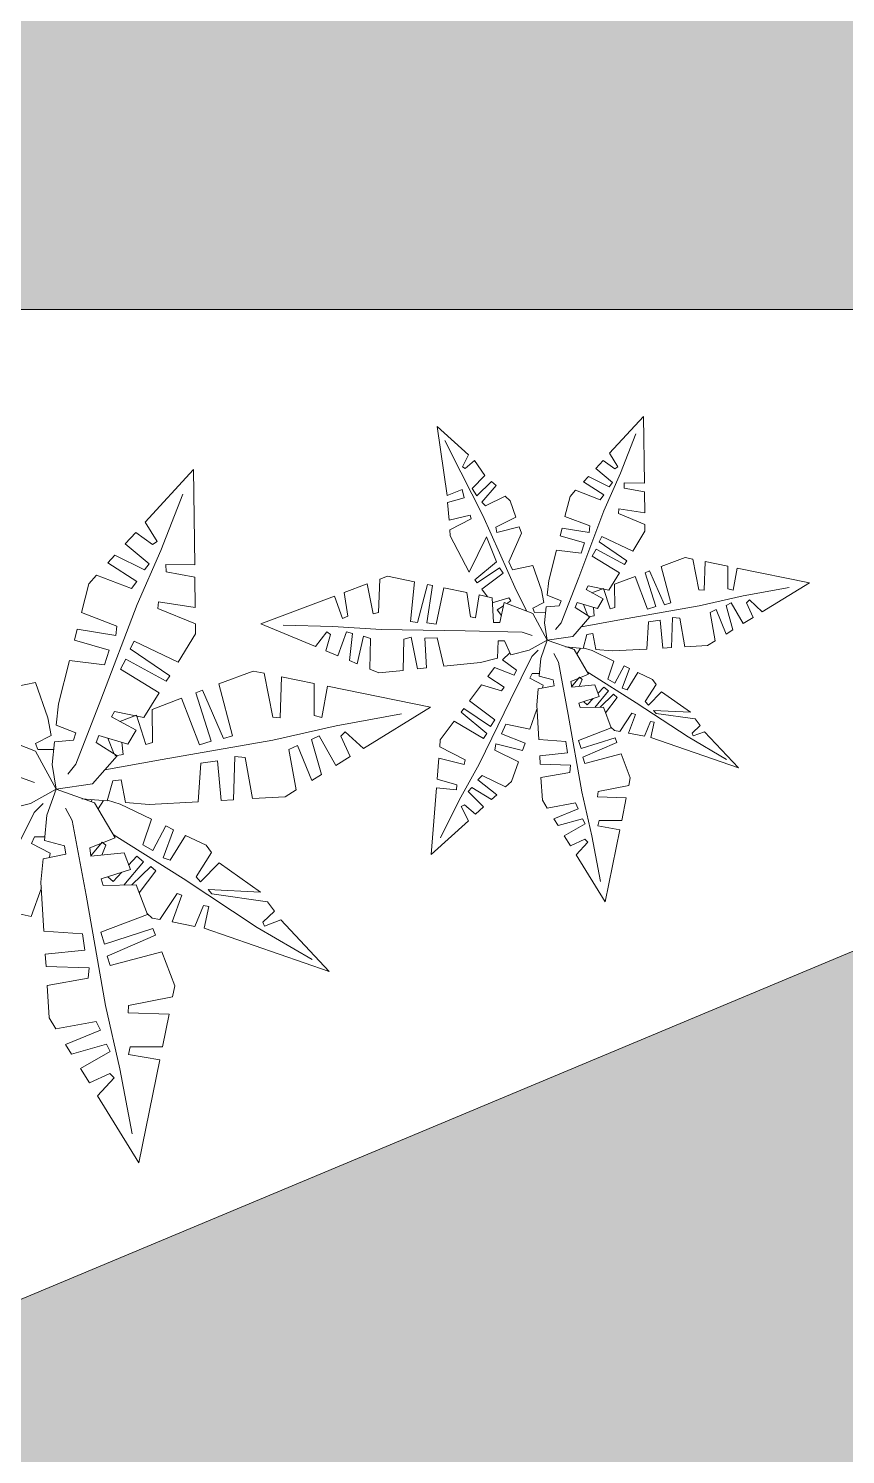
# Model space of a CAD drawing. Header units: millimetres. Extents: x 23333 to 28359, y 14545 to 18213.
# Drawn here: x 24332.3 to 24384.1, y 17519.9 to 17610.4 of the extents above; entities that cross this region are included whole.
import ezdxf

# ---------------------------------------------------------------- set-up
doc = ezdxf.new("R2010")
doc.units = ezdxf.units.MM
for name, color, linetype, lineweight in [('VEGETAZIONE', 94, 'Continuous', 5), ('vetro', 140, 'Continuous', 15), ('Wall', 7, 'Continuous', 20)]:
    doc.layers.add(name, color=color, linetype=linetype, lineweight=lineweight)

msp = doc.modelspace()

# ---------------------------------------------------------------- hatches: boundary and pattern name
at = {"layer": 'Wall', "true_color": 0x636466}
h = msp.add_hatch(color=251, dxfattribs=at)
h.dxf.hatch_style = 1
h.paths.add_polyline_path([(26447.665, 17149.141), (26357.679, 17111.461), (26380.854, 17056.117), (26470.839, 17093.797)])
h.paths.add_polyline_path([(26850.523, 17252.784), (26840.146, 17277.564), (26754.357, 17277.564), (26447.665, 17149.141), (26470.839, 17093.797)])
h.paths.add_polyline_path([(26827.348, 17308.128), (26754.357, 17277.564), (26840.146, 17277.564)])
h.paths.add_polyline_path([(26909.701, 17277.564), (26840.146, 17277.564), (26850.523, 17252.784)])
h.paths.add_polyline_path([(27263.82, 17425.846), (27240.646, 17481.19), (26827.348, 17308.128), (26840.146, 17277.564), (26909.701, 17277.564)])
h.paths.add_polyline_path([(27661.966, 17592.564), (27661.966, 17592.564), (27638.791, 17647.908), (27240.646, 17481.19), (27263.82, 17425.846)])
h.paths.add_polyline_path([(28226.144, 17828.806), (28202.97, 17884.15), (27733.61, 17687.612), (27733.61, 17622.564)])
h.paths.add_polyline_path([(27733.61, 17687.612), (27638.791, 17647.908), (27661.966, 17592.564), (27733.61, 17622.564)])
h.paths.add_polyline_path([(28334.505, 17939.228), (28202.97, 17884.15), (28226.144, 17828.806), (28357.679, 17883.884)])
h.paths.add_polyline_path([(25309.794, 17939.228), (25178.268, 17884.153), (25201.442, 17828.81), (25332.968, 17883.884)])
h.paths.add_polyline_path([(25178.268, 17884.153), (25083.345, 17844.406), (25106.52, 17789.062), (25201.442, 17828.81)])
h.paths.add_polyline_path([(25083.345, 17844.406), (24708.899, 17687.612), (24708.899, 17622.564), (25106.52, 17789.062)])
h.paths.add_polyline_path([(24708.899, 17622.564), (24708.899, 17687.612), (24458.737, 17582.86), (24481.911, 17527.516)])
h.paths.add_polyline_path([(24458.737, 17582.86), (24274.158, 17505.571), (24297.332, 17450.227), (24481.911, 17527.516)])
h.paths.add_polyline_path([(23648.157, 17243.442), (23332.968, 17111.461), (23356.143, 17056.117), (23671.331, 17188.098)])
h.paths.add_polyline_path([(23825.811, 17252.784), (23815.435, 17277.564), (23729.646, 17277.564), (23648.157, 17243.442), (23671.331, 17188.098)])
h.paths.add_polyline_path([(23802.637, 17308.128), (23729.646, 17277.564), (23815.435, 17277.564)])
h.paths.add_polyline_path([(23956.52, 17307.516), (23933.345, 17362.86), (23802.637, 17308.128), (23815.435, 17277.564), (23884.99, 17277.564)])
h.paths.add_polyline_path([(23884.99, 17277.564), (23815.435, 17277.564), (23825.811, 17252.784)])
h.paths.add_polyline_path([(24092.691, 17429.584), (23933.345, 17362.86), (23956.52, 17307.516), (24115.865, 17374.24)])
h = msp.add_hatch(color=251, dxfattribs=at)
h.dxf.hatch_style = 1
h.paths.add_polyline_path([(23986.52, 17592.564), (24115.865, 17592.564), (24115.865, 17622.19), (23956.52, 17622.564), (23956.52, 17372.564), (23986.52, 17385.126)])
h.paths.add_polyline_path([(24553.234, 17622.43), (24275.877, 17622.19), (24275.877, 17609.013), (24275.865, 17592.564), (24481.911, 17592.564)])
h.paths.add_polyline_path([(25106.52, 17622.564), (24708.899, 17622.564), (24637.255, 17592.564), (24694.255, 17592.564), (24694.255, 17592.564), (24697.255, 17592.564), (24754.255, 17592.564), (24754.255, 17592.564), (24757.255, 17592.564), (24784.255, 17592.564), (24784.255, 17592.564), (24787.255, 17592.564), (24934.255, 17592.564), (24934.255, 17592.564), (24937.255, 17592.564), (25076.52, 17592.564), (25076.52, 17502.564), (25076.52, 17490.064), (25086.52, 17490.064), (25086.52, 17575.064), (25096.52, 17575.064), (25096.52, 17490.064), (25106.52, 17490.064)])
h.paths.add_polyline_path([(24861.52, 17592.564), (24851.52, 17592.564), (24851.52, 17527.734), (24861.52, 17527.734)], flags=17)
h.paths.add_polyline_path([(25076.52, 17382.564), (24861.52, 17382.564), (24861.52, 17442.734), (24851.52, 17442.734), (24851.52, 17372.564), (25076.52, 17372.564)])
h.paths.add_polyline_path([(25106.52, 17410.064), (25076.52, 17410.064), (25076.52, 17227.564), (25084.02, 17227.564), (25084.02, 17347.564), (25099.02, 17347.564), (25099.02, 17227.564), (25106.52, 17227.564)])
h.paths.add_polyline_path([(25106.52, 17010.064), (25076.52, 17010.064), (25076.52, 16872.564), (25076.52, 16842.564), (25106.52, 16842.564)])
h.paths.add_polyline_path([(24786.52, 16967.564), (24756.52, 16967.564), (24756.52, 16962.564), (24756.52, 16842.564), (24786.52, 16842.564), (24786.52, 16872.564)])
h.paths.add_polyline_path([(24786.52, 17377.564), (24746.52, 17377.564), (24746.52, 17347.564), (24786.52, 17347.564)])
h.paths.add_polyline_path([(24396.52, 17377.564), (24356.52, 17377.564), (24356.52, 17347.564), (24368.391, 17347.564), (24396.52, 17347.564)])
h.paths.add_polyline_path([(24386.52, 16967.564), (24356.52, 16967.564), (24356.52, 16872.564), (24336.52, 16872.564), (24336.52, 16842.564), (24386.52, 16842.564)])
h.paths.add_polyline_path([(23986.52, 16962.564), (23986.52, 17320.078), (23956.52, 17307.516), (23956.52, 16842.564), (24119.02, 16842.564), (24119.02, 16850.064), (23999.02, 16850.064), (23999.02, 16865.064), (24119.02, 16865.064), (24119.02, 16872.564), (23986.52, 16872.564)])

# ---------------------------------------------------------------- linework, layer by layer
at = {"layer": 'VEGETAZIONE'}
for p, q in [((24358.855, 17580.76), (24358.231, 17585.13)), ((24358.231, 17585.13), (24360.208, 17583.328)), ((24371.321, 17585.782), (24369.168, 17583.434)), ((24371.371, 17581.533), (24371.321, 17585.782)), ((24359.725, 17582.228), (24358.72, 17584.246)), ((24369.858, 17582.181), (24370.835, 17584.681)), ((24360.208, 17583.328), (24359.829, 17582.577)), ((24369.168, 17583.434), (24369.697, 17582.584)), ((24342.774, 17582.412), (24339.698, 17579.058)), ((24342.846, 17576.342), (24342.774, 17582.412)), ((24359.829, 17582.577), (24360.01, 17582.473)), ((24360.01, 17582.473), (24360.593, 17582.978)), ((24360.593, 17582.978), (24361.251, 17582.035)), ((24368.749, 17582.978), (24368.285, 17582.472)), ((24368.285, 17582.472), (24369.341, 17581.578)), ((24369.494, 17582.442), (24368.749, 17582.978)), ((24369.697, 17582.584), (24369.494, 17582.442)), ((24361.129, 17579.488), (24359.725, 17582.228)), ((24361.251, 17582.035), (24360.436, 17581.207)), ((24360.744, 17580.743), (24361.678, 17581.646)), ((24361.678, 17581.646), (24361.962, 17581.387)), ((24361.678, 17581.646), (24361.962, 17581.387)), ((24367.822, 17581.967), (24367.512, 17581.629)), ((24367.512, 17581.629), (24368.793, 17580.802)), ((24369.133, 17581.312), (24367.822, 17581.967)), ((24368.809, 17579.784), (24369.858, 17582.181)), ((24369.341, 17581.578), (24369.133, 17581.312)), ((24370.085, 17581.553), (24371.371, 17581.533)), ((24370.099, 17581.23), (24370.085, 17581.553)), ((24340.684, 17577.269), (24342.08, 17580.84)), ((24359.815, 17581.131), (24358.855, 17580.76)), ((24358.89, 17580.304), (24359.942, 17580.601)), ((24359.942, 17580.601), (24359.815, 17581.131)), ((24360.436, 17581.207), (24360.744, 17580.743)), ((24361.962, 17581.387), (24361.066, 17580.342)), ((24361.286, 17580.096), (24362.536, 17580.711)), ((24362.536, 17580.711), (24362.86, 17580.415)), ((24366.659, 17580.699), (24366.336, 17579.421)), ((24367.012, 17581.084), (24366.659, 17580.699)), ((24368.559, 17580.487), (24367.012, 17581.084)), ((24368.793, 17580.802), (24368.559, 17580.487)), ((24371.378, 17580.989), (24370.099, 17581.23)), ((24371.394, 17579.647), (24371.378, 17580.989)), ((24358.978, 17579.18), (24358.89, 17580.304)), ((24361.066, 17580.342), (24361.286, 17580.096)), ((24362.86, 17580.415), (24363.226, 17579.37)), ((24367.204, 17575.542), (24368.809, 17579.784)), ((24369.723, 17579.604), (24369.757, 17579.9)), ((24369.757, 17579.9), (24371.394, 17579.647)), ((24339.698, 17579.058), (24340.454, 17577.844)), ((24360.327, 17579.515), (24358.978, 17579.18)), ((24359.025, 17578.575), (24360.379, 17579.269)), ((24360.379, 17579.269), (24360.327, 17579.515)), ((24363.246, 17574.742), (24361.129, 17579.488)), ((24363.226, 17579.37), (24361.956, 17578.75)), ((24366.336, 17579.421), (24367.908, 17578.821)), ((24367.908, 17578.821), (24367.869, 17578.4)), ((24371.402, 17578.924), (24369.723, 17579.604)), ((24371.407, 17578.48), (24371.402, 17578.924)), ((24339.101, 17578.407), (24338.438, 17577.684)), ((24340.164, 17577.641), (24339.101, 17578.407)), ((24359.053, 17578.203), (24359.025, 17578.575)), ((24360.252, 17575.887), (24359.053, 17578.203)), ((24361.359, 17578.13), (24360.252, 17575.887)), ((24361.995, 17576.541), (24361.359, 17578.13)), ((24361.956, 17578.75), (24362.019, 17578.401)), ((24362.019, 17578.401), (24363.439, 17578.762)), ((24363.577, 17578.367), (24362.771, 17576.553)), ((24363.439, 17578.762), (24363.577, 17578.367)), ((24363.439, 17578.762), (24363.577, 17578.367)), ((24366.148, 17578.676), (24366.027, 17578.194)), ((24366.148, 17578.676), (24366.027, 17578.194)), ((24366.027, 17578.194), (24367.574, 17577.74)), ((24367.869, 17578.4), (24366.148, 17578.676)), ((24368.496, 17577.808), (24368.681, 17578.149)), ((24368.681, 17578.149), (24370.631, 17577.218)), ((24370.631, 17577.218), (24371.407, 17578.48)), ((24338.438, 17577.684), (24339.946, 17576.407)), ((24339.187, 17573.843), (24340.684, 17577.269)), ((24340.454, 17577.844), (24340.164, 17577.641)), ((24365.799, 17577.294), (24365.312, 17575.364)), ((24367.354, 17577.101), (24365.799, 17577.294)), ((24367.574, 17577.74), (24367.354, 17577.101)), ((24368.068, 17576.904), (24368.306, 17577.342)), ((24368.306, 17577.342), (24370.107, 17576.366)), ((24370.255, 17576.607), (24368.496, 17577.808)), ((24337.775, 17576.962), (24337.334, 17576.48)), ((24337.775, 17576.962), (24337.334, 17576.48)), ((24337.334, 17576.48), (24339.164, 17575.298)), ((24339.649, 17576.027), (24337.775, 17576.962)), ((24339.946, 17576.407), (24339.649, 17576.027)), ((24341.009, 17576.371), (24342.846, 17576.342)), ((24341.029, 17575.909), (24341.009, 17576.371)), ((24360.613, 17575.405), (24361.995, 17576.541)), ((24362.188, 17576.166), (24360.755, 17575.214)), ((24362.42, 17575.816), (24362.188, 17576.166)), ((24362.771, 17576.553), (24363.002, 17576.036)), ((24363.002, 17576.036), (24364.289, 17576.313)), ((24364.289, 17576.313), (24364.841, 17574.735)), ((24369.786, 17575.845), (24368.068, 17576.904)), ((24370.107, 17576.366), (24370.255, 17576.607)), ((24370.107, 17576.366), (24370.255, 17576.607)), ((24372.446, 17576.243), (24373.97, 17576.82)), ((24373.048, 17573.943), (24372.446, 17576.243)), ((24373.97, 17576.82), (24374.45, 17576.722)), ((24374.45, 17576.722), (24374.835, 17574.767)), ((24375.163, 17574.743), (24375.228, 17576.563)), ((24375.228, 17576.563), (24376.675, 17576.267)), ((24376.675, 17576.267), (24376.67, 17574.836)), ((24377.016, 17574.754), (24377.261, 17576.147)), ((24377.261, 17576.147), (24381.841, 17575.212)), ((24336.619, 17575.701), (24336.114, 17575.151)), ((24338.829, 17574.848), (24336.619, 17575.701)), ((24339.164, 17575.298), (24338.829, 17574.848)), ((24342.856, 17575.565), (24341.029, 17575.909)), ((24342.878, 17573.648), (24342.856, 17575.565)), ((24354.587, 17575.451), (24354.51, 17573.322)), ((24355.077, 17575.636), (24354.587, 17575.451)), ((24356.783, 17575.283), (24355.077, 17575.636)), ((24356.536, 17572.754), (24356.783, 17575.283)), ((24360.755, 17575.214), (24360.613, 17575.405)), ((24360.755, 17575.214), (24360.613, 17575.405)), ((24361.062, 17574.802), (24362.42, 17575.816)), ((24365.312, 17575.364), (24365.215, 17574.417)), ((24366.09, 17572.675), (24367.204, 17575.542)), ((24369.115, 17574.754), (24369.786, 17575.845)), ((24369.471, 17575.116), (24370.788, 17575.614)), ((24370.788, 17575.614), (24371.575, 17573.539)), ((24371.418, 17575.853), (24371.709, 17575.963)), ((24371.418, 17575.853), (24371.709, 17575.963)), ((24372.099, 17573.706), (24371.418, 17575.853)), ((24371.709, 17575.963), (24372.641, 17573.814)), ((24381.841, 17575.212), (24378.858, 17573.373)), ((24336.114, 17575.151), (24335.653, 17573.325)), ((24351.716, 17574.371), (24347.039, 17572.612)), ((24352.21, 17572.941), (24351.716, 17574.371)), ((24353.792, 17575.152), (24352.315, 17574.597)), ((24352.315, 17574.597), (24352.561, 17573.087)), ((24354.168, 17573.242), (24353.792, 17575.152)), ((24357.609, 17575.113), (24356.988, 17572.686)), ((24357.578, 17572.664), (24357.935, 17575.046)), ((24357.935, 17575.046), (24357.609, 17575.113)), ((24357.935, 17575.046), (24357.609, 17575.113)), ((24358.64, 17574.9), (24358.159, 17572.577)), ((24360.115, 17574.596), (24358.64, 17574.9)), ((24360.34, 17573.041), (24360.115, 17574.596)), ((24360.88, 17574.438), (24360.662, 17572.993)), ((24361.709, 17574.267), (24360.88, 17574.438)), ((24361.417, 17574.327), (24361.062, 17574.802)), ((24362.779, 17574.265), (24361.705, 17573.94)), ((24361.709, 17574.267), (24361.804, 17572.69)), ((24362.908, 17574.071), (24362.779, 17574.265)), ((24363.907, 17573.407), (24363.246, 17574.742)), ((24364.841, 17574.735), (24364.993, 17573.95)), ((24366.087, 17574.065), (24365.215, 17574.417)), ((24367.675, 17574.781), (24367.808, 17575.025)), ((24368.767, 17574.188), (24367.675, 17574.781)), ((24367.808, 17575.025), (24369.115, 17574.754)), ((24368.046, 17574.577), (24368.787, 17574.857)), ((24368.787, 17574.857), (24369.201, 17573.555)), ((24369.492, 17573.647), (24369.471, 17575.116)), ((24374.835, 17574.767), (24375.163, 17574.743)), ((24374.84, 17573.743), (24377.648, 17574.378)), ((24376.67, 17574.836), (24377.016, 17574.754)), ((24377.648, 17574.378), (24380.551, 17574.915)), ((24336.892, 17567.784), (24339.187, 17573.843)), ((24340.491, 17573.586), (24340.541, 17574.01)), ((24342.89, 17572.616), (24340.491, 17573.586)), ((24340.541, 17574.01), (24342.878, 17573.648)), ((24362.039, 17573.492), (24362.439, 17573.758)), ((24362.301, 17573.142), (24362.039, 17573.492)), ((24362.201, 17572.696), (24362.485, 17573.963)), ((24364.293, 17573.256), (24362.485, 17573.963)), ((24362.65, 17573.899), (24362.908, 17574.071)), ((24364.291, 17573.591), (24364.993, 17573.95)), ((24364.407, 17573.332), (24364.291, 17573.591)), ((24365.14, 17573.678), (24365.036, 17572.659)), ((24365.14, 17573.678), (24365.977, 17573.746)), ((24365.977, 17573.746), (24366.087, 17574.065)), ((24367.101, 17573.957), (24366.992, 17573.638)), ((24366.992, 17573.638), (24367.922, 17573.043)), ((24368.39, 17573.575), (24367.101, 17573.957)), ((24367.796, 17573.124), (24367.513, 17573.835)), ((24368.138, 17573.65), (24368.191, 17573.106)), ((24368.39, 17573.575), (24368.767, 17574.188)), ((24369.201, 17573.555), (24369.492, 17573.647)), ((24369.926, 17572.887), (24374.84, 17573.743)), ((24371.575, 17573.539), (24372.099, 17573.706)), ((24372.641, 17573.814), (24373.048, 17573.943)), ((24375.937, 17573.514), (24375.549, 17573.327)), ((24376.565, 17571.959), (24375.937, 17573.514)), ((24376.889, 17573.945), (24376.559, 17573.776)), ((24376.559, 17573.776), (24376.994, 17572.223)), ((24377.636, 17572.619), (24376.889, 17573.945)), ((24378.05, 17574.121), (24377.854, 17573.931)), ((24377.854, 17573.931), (24378.279, 17573.015)), ((24378.858, 17573.373), (24378.05, 17574.121)), ((24335.653, 17573.325), (24337.899, 17572.468)), ((24337.899, 17572.468), (24337.844, 17571.867)), ((24342.898, 17571.98), (24342.89, 17572.616)), ((24347.039, 17572.612), (24350.498, 17571.173)), ((24351.606, 17572.438), (24348.451, 17572.515)), ((24352.561, 17573.087), (24352.21, 17572.941)), ((24354.51, 17573.322), (24354.168, 17573.242)), ((24356.988, 17572.686), (24356.536, 17572.754)), ((24358.159, 17572.577), (24357.578, 17572.664)), ((24360.662, 17572.993), (24360.34, 17573.041)), ((24361.804, 17572.69), (24362.201, 17572.696)), ((24365.211, 17571.561), (24364.293, 17573.256)), ((24365.112, 17573.337), (24364.407, 17573.332)), ((24365.036, 17572.659), (24365.211, 17571.561)), ((24365.728, 17572.24), (24366.09, 17572.675)), ((24366.833, 17571.803), (24367.922, 17573.043)), ((24367.376, 17572.422), (24369.926, 17572.887)), ((24368.191, 17573.106), (24367.824, 17573.053)), ((24371.641, 17572.727), (24371.526, 17571.007)), ((24372.376, 17572.832), (24371.641, 17572.727)), ((24372.546, 17571.066), (24372.376, 17572.832)), ((24373.151, 17573.014), (24373.092, 17571.098)), ((24373.613, 17572.969), (24373.151, 17573.014)), ((24373.935, 17571.146), (24373.613, 17572.969)), ((24375.549, 17573.327), (24375.872, 17571.531)), ((24378.279, 17573.015), (24377.636, 17572.619)), ((24335.385, 17572.262), (24335.211, 17571.572)), ((24335.385, 17572.262), (24335.211, 17571.572)), ((24335.211, 17571.572), (24337.422, 17570.923)), ((24337.844, 17571.867), (24335.385, 17572.262)), ((24341.789, 17570.178), (24342.898, 17571.98)), ((24350.498, 17571.173), (24351.226, 17572.099)), ((24351.464, 17571.931), (24351.17, 17570.893)), ((24351.226, 17572.099), (24351.464, 17571.931)), ((24354.678, 17572.241), (24351.606, 17572.438)), ((24351.915, 17570.583), (24352.481, 17572.108)), ((24352.481, 17572.108), (24352.858, 17571.986)), ((24352.858, 17571.986), (24352.66, 17570.273)), ((24353.157, 17570.066), (24353.558, 17571.815)), ((24353.558, 17571.815), (24354, 17571.682)), ((24354, 17571.682), (24353.961, 17569.732)), ((24360.01, 17572.166), (24354.678, 17572.241)), ((24356.071, 17569.652), (24356.103, 17571.63)), ((24356.103, 17571.63), (24356.584, 17571.756)), ((24356.584, 17571.756), (24356.969, 17569.743)), ((24357.433, 17571.695), (24358.226, 17571.708)), ((24357.551, 17569.802), (24357.433, 17571.695)), ((24358.226, 17571.708), (24358.638, 17569.912)), ((24363.627, 17572.086), (24360.01, 17572.166)), ((24364.253, 17571.86), (24363.627, 17572.086)), ((24364.067, 17570.926), (24365.211, 17571.561)), ((24364.796, 17570.411), (24365.211, 17571.561)), ((24365.211, 17571.561), (24366.833, 17571.803)), ((24365.211, 17571.561), (24366.912, 17570.966)), ((24367.484, 17571.045), (24367.731, 17571.934)), ((24367.731, 17571.934), (24368.098, 17571.987)), ((24368.098, 17571.987), (24368.297, 17570.973)), ((24376.994, 17572.223), (24376.565, 17571.959)), ((24376.994, 17572.223), (24376.565, 17571.959)), ((24337.422, 17570.923), (24337.108, 17570.012)), ((24338.738, 17571.021), (24339.003, 17571.508)), ((24341.252, 17569.305), (24338.738, 17571.021)), ((24339.003, 17571.508), (24341.789, 17570.178)), ((24351.17, 17570.893), (24351.915, 17570.583)), ((24362.091, 17571.524), (24362.052, 17570.42)), ((24362.488, 17571.53), (24362.091, 17571.524)), ((24362.838, 17570.765), (24362.38, 17570.33)), ((24362.899, 17570.633), (24362.488, 17571.53)), ((24362.899, 17570.633), (24364.067, 17570.926)), ((24364.636, 17570.931), (24364.236, 17570.531)), ((24365.63, 17570.721), (24365.932, 17570.177)), ((24367.484, 17571.045), (24366.361, 17571.143)), ((24366.796, 17571.105), (24366.785, 17571.011)), ((24366.912, 17570.966), (24367.834, 17569.404)), ((24367.077, 17570.687), (24367.323, 17571.059)), ((24368.063, 17570.903), (24367.494, 17571.08)), ((24369.443, 17570.24), (24368.063, 17570.903)), ((24369.34, 17570.881), (24368.297, 17570.973)), ((24371.526, 17571.007), (24369.34, 17570.881)), ((24373.092, 17571.098), (24372.546, 17571.066)), ((24373.092, 17571.098), (24372.546, 17571.066)), ((24375.383, 17571.23), (24373.935, 17571.146)), ((24375.872, 17571.531), (24375.383, 17571.23)), ((24334.886, 17570.286), (24334.19, 17567.529)), ((24337.108, 17570.012), (24334.886, 17570.286)), ((24338.128, 17569.729), (24338.468, 17570.356)), ((24338.468, 17570.356), (24341.04, 17568.961)), ((24352.66, 17570.273), (24353.157, 17570.066)), ((24352.66, 17570.273), (24353.157, 17570.066)), ((24353.961, 17569.732), (24354.528, 17569.496)), ((24356.969, 17569.743), (24357.551, 17569.802)), ((24356.969, 17569.743), (24357.551, 17569.802)), ((24358.638, 17569.912), (24360.966, 17570.147)), ((24360.966, 17570.147), (24362.052, 17570.42)), ((24361.867, 17569.843), (24361.437, 17569.267)), ((24361.867, 17569.843), (24363.114, 17569.347)), ((24363.253, 17569.655), (24362.38, 17570.33)), ((24364.236, 17570.531), (24362.87, 17567.779)), ((24364.7, 17569.289), (24364.796, 17570.411)), ((24365.932, 17570.177), (24366.545, 17566.853)), ((24369.06, 17569.097), (24369.443, 17570.24)), ((24370.087, 17569.931), (24369.508, 17568.834)), ((24369.961, 17568.511), (24370.432, 17569.766)), ((24370.432, 17569.766), (24370.087, 17569.931)), ((24370.432, 17569.766), (24370.087, 17569.931)), ((24330.891, 17568.489), (24332.729, 17568.885)), ((24332.729, 17568.885), (24333.518, 17566.631)), ((24340.582, 17568.216), (24338.128, 17569.729)), ((24341.04, 17568.961), (24341.252, 17569.305)), ((24341.04, 17568.961), (24341.252, 17569.305)), ((24344.382, 17568.785), (24346.559, 17569.609)), ((24346.559, 17569.609), (24347.244, 17569.469)), ((24347.244, 17569.469), (24347.795, 17566.676)), ((24348.263, 17566.642), (24348.356, 17569.242)), ((24348.356, 17569.242), (24350.423, 17568.82)), ((24354.528, 17569.496), (24356.071, 17569.652)), ((24361.437, 17569.267), (24362.469, 17568.578)), ((24363.114, 17569.347), (24363.253, 17569.655)), ((24364.253, 17569.455), (24364.114, 17569.147)), ((24364.114, 17569.147), (24364.95, 17568.719)), ((24364.714, 17569.451), (24364.253, 17569.455)), ((24364.7, 17569.289), (24365.589, 17569.044)), ((24365.589, 17569.044), (24365.642, 17568.677)), ((24366.707, 17568.953), (24367.834, 17569.404)), ((24366.76, 17568.586), (24366.707, 17568.953)), ((24366.757, 17568.608), (24367.262, 17569.21)), ((24367.426, 17569.073), (24367.238, 17568.634)), ((24367.262, 17569.21), (24367.426, 17569.073)), ((24367.745, 17569.554), (24367.908, 17569.45)), ((24367.908, 17569.45), (24370.86, 17567.59)), ((24369.508, 17568.834), (24369.06, 17569.097)), ((24370.964, 17569.51), (24370.272, 17568.417)), ((24371.879, 17569.072), (24370.964, 17569.51)), ((24372.115, 17568.746), (24371.879, 17569.072)), ((24339.623, 17566.658), (24340.582, 17568.216)), ((24342.912, 17568.228), (24343.328, 17568.386)), ((24342.912, 17568.228), (24343.328, 17568.386)), ((24343.886, 17565.16), (24342.912, 17568.228)), ((24343.328, 17568.386), (24344.66, 17565.315)), ((24345.242, 17565.499), (24344.382, 17568.785)), ((24350.423, 17568.82), (24350.416, 17566.776)), ((24350.911, 17566.658), (24351.261, 17568.649)), ((24351.261, 17568.649), (24357.803, 17567.313)), ((24361.039, 17568.735), (24360.273, 17567.711)), ((24362.316, 17568.348), (24361.039, 17568.735)), ((24362.469, 17568.578), (24362.316, 17568.348)), ((24364.54, 17567.434), (24364.63, 17568.476)), ((24365.642, 17568.677), (24364.63, 17568.476)), ((24364.913, 17568.532), (24364.95, 17568.719)), ((24368.229, 17568.734), (24366.76, 17568.586)), ((24368.511, 17567.995), (24367.21, 17567.578)), ((24369.096, 17568.343), (24368.226, 17567.303)), ((24368.229, 17568.734), (24368.511, 17567.995)), ((24368.434, 17568.196), (24368.802, 17568.589)), ((24368.575, 17567.309), (24369.418, 17568.129)), ((24368.802, 17568.589), (24369.096, 17568.343)), ((24369.647, 17567.937), (24368.907, 17566.954)), ((24369.418, 17568.129), (24369.647, 17567.937)), ((24370.272, 17568.417), (24369.961, 17568.511)), ((24371.428, 17567.671), (24372.115, 17568.746)), ((24372.45, 17568.286), (24371.63, 17567.447)), ((24374.294, 17566.993), (24372.45, 17568.286)), ((24374.294, 17566.993), (24372.45, 17568.286)), ((24334.19, 17567.529), (24334.052, 17566.176)), ((24335.302, 17563.688), (24336.892, 17567.784)), ((24337.566, 17566.697), (24337.755, 17567.046)), ((24337.755, 17567.046), (24339.623, 17566.658)), ((24340.131, 17567.175), (24342.012, 17567.887)), ((24340.162, 17565.077), (24340.131, 17567.175)), ((24342.012, 17567.887), (24343.138, 17564.923)), ((24357.803, 17567.313), (24353.542, 17564.685)), ((24359.907, 17567.221), (24359.738, 17566.994)), ((24359.907, 17567.221), (24359.738, 17566.994)), ((24361.61, 17566.087), (24359.907, 17567.221)), ((24360.273, 17567.711), (24361.887, 17566.502)), ((24362.87, 17567.779), (24360.89, 17563.704)), ((24364.109, 17565.91), (24364.555, 17567.18)), ((24364.67, 17565.251), (24364.54, 17567.434)), ((24367.21, 17567.578), (24367.303, 17567.288)), ((24367.303, 17567.288), (24368.77, 17567.312)), ((24367.509, 17567.674), (24367.741, 17567.457)), ((24367.741, 17567.457), (24368.131, 17567.873)), ((24368.77, 17567.312), (24369.271, 17565.997)), ((24370.86, 17567.59), (24374.144, 17565.425)), ((24371.63, 17567.447), (24371.428, 17567.671)), ((24371.962, 17567.112), (24374.294, 17566.993)), ((24372.131, 17566.915), (24371.962, 17567.112)), ((24333.518, 17566.631), (24333.735, 17565.509)), ((24335.297, 17565.674), (24334.052, 17566.176)), ((24339.126, 17565.85), (24337.566, 17566.697)), ((24338.097, 17566.405), (24339.154, 17566.805)), ((24339.154, 17566.805), (24339.747, 17564.945)), ((24347.795, 17566.676), (24348.263, 17566.642)), ((24347.802, 17565.213), (24351.813, 17566.121)), ((24350.416, 17566.776), (24350.911, 17566.658)), ((24351.813, 17566.121), (24355.96, 17566.888)), ((24359.309, 17566.42), (24358.423, 17565.235)), ((24361.165, 17565.318), (24359.309, 17566.42)), ((24359.738, 17566.994), (24361.38, 17565.641)), ((24361.887, 17566.502), (24361.61, 17566.087)), ((24362.303, 17565.626), (24362.579, 17566.241)), ((24362.579, 17566.241), (24364.109, 17565.91)), ((24366.545, 17566.853), (24367.408, 17561.945)), ((24369.816, 17565.767), (24370.584, 17566.929)), ((24370.803, 17566.858), (24370.361, 17565.663)), ((24370.584, 17566.929), (24370.803, 17566.858)), ((24371.375, 17565.47), (24371.753, 17566.397)), ((24371.753, 17566.397), (24371.999, 17566.358)), ((24371.999, 17566.358), (24371.787, 17565.391)), ((24374.604, 17566.566), (24372.131, 17566.915)), ((24374.396, 17565.66), (24374.914, 17566.139)), ((24374.914, 17566.139), (24374.604, 17566.566)), ((24332.734, 17564.519), (24330.151, 17565.529)), ((24332.731, 17564.996), (24333.735, 17565.509)), ((24333.944, 17565.121), (24335.14, 17565.219)), ((24335.14, 17565.219), (24335.297, 17565.674)), ((24336.747, 17565.519), (24336.59, 17565.063)), ((24338.587, 17564.974), (24336.747, 17565.519)), ((24337.739, 17564.329), (24337.335, 17565.345)), ((24338.587, 17564.974), (24339.126, 17565.85)), ((24340.781, 17563.992), (24347.802, 17565.213)), ((24344.66, 17565.315), (24345.242, 17565.499)), ((24350.729, 17565.502), (24350.257, 17565.26)), ((24350.257, 17565.26), (24350.878, 17563.042)), ((24351.796, 17563.608), (24350.729, 17565.502)), ((24352.387, 17565.754), (24352.107, 17565.482)), ((24352.107, 17565.482), (24352.714, 17564.174)), ((24353.542, 17564.685), (24352.387, 17565.754)), ((24358.423, 17565.235), (24358.388, 17564.792)), ((24361.38, 17565.641), (24361.165, 17565.318)), ((24363.802, 17565.034), (24362.303, 17565.626)), ((24366.388, 17565.139), (24364.67, 17565.251)), ((24369.271, 17565.997), (24367.199, 17565.206)), ((24367.199, 17565.206), (24367.366, 17564.684)), ((24367.366, 17564.684), (24369.51, 17565.368)), ((24369.254, 17566.042), (24369.479, 17565.831)), ((24369.479, 17565.831), (24369.816, 17565.767)), ((24369.51, 17565.368), (24369.621, 17565.078)), ((24369.51, 17565.368), (24369.621, 17565.078)), ((24370.361, 17565.663), (24371.375, 17565.47)), ((24371.787, 17565.391), (24377.337, 17563.465)), ((24374.144, 17565.425), (24376.582, 17564)), ((24374.472, 17565.485), (24374.396, 17565.66)), ((24375.194, 17565.754), (24374.472, 17565.485)), ((24377.337, 17563.465), (24375.194, 17565.754)), ((24332.897, 17564.627), (24332.731, 17564.996)), ((24334.046, 17562.096), (24332.734, 17564.519)), ((24333.905, 17564.634), (24332.897, 17564.627)), ((24333.944, 17565.121), (24333.795, 17563.665)), ((24336.59, 17565.063), (24337.919, 17564.214)), ((24338.304, 17564.304), (24337.779, 17564.229)), ((24338.227, 17565.081), (24338.304, 17564.304)), ((24339.747, 17564.945), (24340.162, 17565.077)), ((24343.138, 17564.923), (24343.886, 17565.16)), ((24349.369, 17564.887), (24348.814, 17564.619)), ((24348.814, 17564.619), (24349.276, 17562.054)), ((24350.266, 17562.665), (24349.369, 17564.887)), ((24358.388, 17564.792), (24359.998, 17563.965)), ((24361.874, 17564.58), (24361.95, 17564.995)), ((24363.384, 17563.842), (24361.874, 17564.58)), ((24361.95, 17564.995), (24363.637, 17564.565)), ((24363.637, 17564.565), (24363.802, 17565.034)), ((24363.637, 17564.565), (24363.802, 17565.034)), ((24364.73, 17564.232), (24366.494, 17564.405)), ((24366.494, 17564.405), (24366.388, 17565.139)), ((24369.621, 17565.078), (24367.475, 17564.142)), ((24367.605, 17563.736), (24369.901, 17564.341)), ((24369.901, 17564.341), (24370.481, 17562.82)), ((24333.795, 17563.665), (24334.046, 17562.096)), ((24334.785, 17563.067), (24335.302, 17563.688)), ((24336.363, 17562.442), (24337.919, 17564.214)), ((24337.139, 17563.326), (24340.781, 17563.992)), ((24343.232, 17563.763), (24343.068, 17561.306)), ((24344.282, 17563.913), (24343.232, 17563.763)), ((24344.525, 17561.39), (24344.282, 17563.913)), ((24345.388, 17564.173), (24345.305, 17561.435)), ((24346.049, 17564.108), (24345.388, 17564.173)), ((24346.509, 17561.504), (24346.049, 17564.108)), ((24352.714, 17564.174), (24351.796, 17563.608)), ((24358.331, 17564.073), (24358.226, 17562.736)), ((24359.936, 17563.673), (24358.331, 17564.073)), ((24360.89, 17563.704), (24359.631, 17561.412)), ((24359.998, 17563.965), (24359.936, 17563.673)), ((24362.947, 17562.599), (24363.384, 17563.842)), ((24364.763, 17563.686), (24364.73, 17564.232)), ((24364.763, 17563.686), (24364.73, 17564.232)), ((24366.678, 17563.632), (24364.763, 17563.686)), ((24366.633, 17563.169), (24366.678, 17563.632)), ((24367.475, 17564.142), (24367.605, 17563.736)), ((24332.677, 17562.523), (24331.783, 17562.846)), ((24337.293, 17561.359), (24337.646, 17562.63)), ((24337.646, 17562.63), (24338.171, 17562.705)), ((24338.171, 17562.705), (24338.455, 17561.257)), ((24350.878, 17563.042), (24350.266, 17562.665)), ((24350.878, 17563.042), (24350.266, 17562.665)), ((24358.226, 17562.736), (24359.476, 17562.381)), ((24360.814, 17562.689), (24361.075, 17562.981)), ((24362.014, 17561.75), (24360.814, 17562.689)), ((24361.075, 17562.981), (24362.561, 17562.248)), ((24362.561, 17562.248), (24362.947, 17562.599)), ((24364.813, 17562.844), (24366.633, 17563.169)), ((24364.899, 17561.398), (24364.813, 17562.844)), ((24370.481, 17562.82), (24370.384, 17562.34)), ((24332.412, 17561.189), (24334.046, 17562.096)), ((24333.453, 17560.453), (24334.046, 17562.096)), ((24334.046, 17562.096), (24336.363, 17562.442)), ((24334.046, 17562.096), (24336.476, 17561.247)), ((24348.578, 17561.623), (24346.509, 17561.504)), ((24349.276, 17562.054), (24348.578, 17561.623)), ((24358.184, 17562.194), (24357.851, 17557.962)), ((24359.461, 17562.058), (24358.184, 17562.194)), ((24359.476, 17562.381), (24359.461, 17562.058)), ((24360.2, 17561.966), (24360.43, 17562.212)), ((24361.169, 17560.981), (24360.2, 17561.966)), ((24360.43, 17562.212), (24361.676, 17561.443)), ((24361.676, 17561.443), (24362.014, 17561.75)), ((24361.676, 17561.443), (24362.014, 17561.75)), ((24367.408, 17561.945), (24368.048, 17559.141)), ((24368.431, 17561.952), (24368.408, 17561.624)), ((24368.408, 17561.624), (24370.226, 17561.562)), ((24370.384, 17562.34), (24368.431, 17561.952)), ((24330.743, 17560.77), (24332.412, 17561.189)), ((24333.224, 17561.197), (24332.653, 17560.626)), ((24334.644, 17560.897), (24335.075, 17560.12)), ((24337.293, 17561.359), (24335.689, 17561.5)), ((24336.31, 17561.445), (24336.294, 17561.311)), ((24336.476, 17561.247), (24337.793, 17559.015)), ((24336.712, 17560.848), (24337.063, 17561.379)), ((24338.12, 17561.156), (24337.307, 17561.41)), ((24340.092, 17560.21), (24338.12, 17561.156)), ((24339.945, 17561.126), (24338.455, 17561.257)), ((24343.068, 17561.306), (24339.945, 17561.126)), ((24345.305, 17561.435), (24344.525, 17561.39)), ((24345.305, 17561.435), (24344.525, 17561.39)), ((24359.631, 17561.412), (24358.434, 17559.014)), ((24359.755, 17560.997), (24359.97, 17561.12)), ((24360.205, 17560.104), (24359.755, 17560.997)), ((24359.97, 17561.12), (24360.662, 17560.52)), ((24360.662, 17560.52), (24361.169, 17560.981)), ((24365.201, 17560.91), (24364.899, 17561.398)), ((24366.994, 17561.237), (24365.201, 17560.91)), ((24365.629, 17560.219), (24367.182, 17560.849)), ((24367.182, 17560.849), (24366.994, 17561.237)), ((24370.226, 17561.562), (24369.934, 17560.117)), ((24332.653, 17560.626), (24330.702, 17556.693)), ((24333.315, 17558.852), (24333.453, 17560.453)), ((24335.075, 17560.12), (24335.952, 17555.371)), ((24339.545, 17558.577), (24340.092, 17560.21)), ((24357.851, 17557.962), (24360.205, 17560.104)), ((24365.894, 17559.791), (24365.629, 17560.219)), ((24365.894, 17559.791), (24365.629, 17560.219)), ((24367.444, 17560.229), (24365.894, 17559.791)), ((24366.291, 17559.15), (24367.614, 17559.899)), ((24367.614, 17559.899), (24367.444, 17560.229)), ((24368.504, 17560.119), (24368.423, 17559.773)), ((24368.423, 17559.773), (24369.815, 17559.531)), ((24369.934, 17560.117), (24368.504, 17560.119)), ((24332.677, 17559.088), (24332.479, 17558.649)), ((24333.335, 17559.082), (24332.677, 17559.088)), ((24336.183, 17558.371), (24337.793, 17559.015)), ((24337.666, 17559.229), (24337.899, 17559.08)), ((24337.899, 17559.08), (24342.116, 17556.424)), ((24341.012, 17559.768), (24340.184, 17558.201)), ((24340.831, 17557.739), (24341.505, 17559.532)), ((24341.505, 17559.532), (24341.012, 17559.768)), ((24341.505, 17559.532), (24341.012, 17559.768)), ((24342.265, 17559.167), (24341.276, 17557.605)), ((24343.571, 17558.54), (24342.265, 17559.167)), ((24366.688, 17558.509), (24366.291, 17559.15)), ((24367.602, 17558.935), (24366.688, 17558.509)), ((24367.792, 17558.74), (24367.602, 17558.935)), ((24368.048, 17559.141), (24368.59, 17556.242)), ((24369.815, 17559.531), (24368.889, 17554.954)), ((24332.479, 17558.649), (24333.672, 17558.037)), ((24334.662, 17557.977), (24333.215, 17557.69)), ((24333.315, 17558.852), (24334.586, 17558.501)), ((24333.62, 17557.77), (24333.672, 17558.037)), ((24334.586, 17558.501), (24334.662, 17557.977)), ((24336.259, 17557.847), (24336.183, 17558.371)), ((24336.255, 17557.878), (24336.976, 17558.739)), ((24338.358, 17558.058), (24336.259, 17557.847)), ((24337.21, 17558.543), (24336.941, 17557.915)), ((24336.976, 17558.739), (24337.21, 17558.543)), ((24338.358, 17558.058), (24338.76, 17557.002)), ((24340.184, 17558.201), (24339.545, 17558.577)), ((24342.928, 17556.54), (24343.909, 17558.076)), ((24343.909, 17558.076), (24343.571, 17558.54)), ((24367.046, 17557.93), (24367.792, 17558.74)), ((24333.087, 17556.201), (24333.215, 17557.69)), ((24339.596, 17557.499), (24338.353, 17556.014)), ((24338.65, 17557.29), (24339.176, 17557.852)), ((24338.852, 17556.022), (24340.056, 17557.194)), ((24339.176, 17557.852), (24339.596, 17557.499)), ((24340.056, 17557.194), (24340.383, 17556.92)), ((24341.276, 17557.605), (24340.831, 17557.739)), ((24344.387, 17557.418), (24343.216, 17556.219)), ((24347.021, 17555.571), (24344.387, 17557.418)), ((24347.021, 17555.571), (24344.387, 17557.418)), ((24368.889, 17554.954), (24367.046, 17557.93)), ((24333.273, 17553.082), (24333.087, 17556.201)), ((24338.76, 17557.002), (24336.902, 17556.407)), ((24336.902, 17556.407), (24337.035, 17555.992)), ((24337.328, 17556.543), (24337.66, 17556.233)), ((24337.66, 17556.233), (24338.217, 17556.828)), ((24340.383, 17556.92), (24339.325, 17555.515)), ((24342.116, 17556.424), (24346.808, 17553.331)), ((24343.216, 17556.219), (24342.928, 17556.54)), ((24332.472, 17554.024), (24333.109, 17555.837)), ((24335.952, 17555.371), (24337.185, 17548.36)), ((24337.035, 17555.992), (24339.131, 17556.026)), ((24339.131, 17556.026), (24339.846, 17554.148)), ((24340.624, 17553.82), (24341.722, 17555.48)), ((24342.034, 17555.378), (24341.404, 17553.671)), ((24341.722, 17555.48), (24342.034, 17555.378)), ((24343.691, 17555.741), (24347.021, 17555.571)), ((24343.932, 17555.46), (24343.691, 17555.741)), ((24347.464, 17554.961), (24343.932, 17555.46)), ((24330.286, 17554.497), (24332.472, 17554.024)), ((24342.852, 17553.395), (24343.391, 17554.719)), ((24343.391, 17554.719), (24343.742, 17554.664)), ((24343.742, 17554.664), (24343.44, 17553.283)), ((24347.168, 17553.666), (24347.908, 17554.351)), ((24347.908, 17554.351), (24347.464, 17554.961)), ((24339.846, 17554.148), (24336.886, 17553.019)), ((24339.822, 17554.212), (24340.144, 17553.911)), ((24340.144, 17553.911), (24340.624, 17553.82)), ((24341.404, 17553.671), (24342.852, 17553.395)), ((24347.276, 17553.416), (24347.168, 17553.666)), ((24348.307, 17553.8), (24347.276, 17553.416)), ((24351.369, 17550.531), (24348.307, 17553.8)), ((24335.727, 17552.923), (24333.273, 17553.082)), ((24335.879, 17551.874), (24335.727, 17552.923)), ((24336.886, 17553.019), (24337.125, 17552.272)), ((24337.125, 17552.272), (24340.188, 17553.25)), ((24340.346, 17552.835), (24337.281, 17551.499)), ((24340.188, 17553.25), (24340.346, 17552.835)), ((24340.188, 17553.25), (24340.346, 17552.835)), ((24343.44, 17553.283), (24351.369, 17550.531)), ((24346.808, 17553.331), (24350.29, 17551.296)), ((24333.359, 17551.627), (24335.879, 17551.874)), ((24333.406, 17550.847), (24333.359, 17551.627)), ((24333.406, 17550.847), (24333.359, 17551.627)), ((24337.466, 17550.918), (24340.747, 17551.782)), ((24340.747, 17551.782), (24341.574, 17549.609)), ((24336.141, 17550.769), (24333.406, 17550.847)), ((24336.077, 17550.109), (24336.141, 17550.769)), ((24337.281, 17551.499), (24337.466, 17550.918)), ((24333.477, 17549.644), (24336.077, 17550.109)), ((24333.6, 17547.578), (24333.477, 17549.644)), ((24341.436, 17548.924), (24338.646, 17548.369)), ((24341.574, 17549.609), (24341.436, 17548.924)), ((24337.185, 17548.36), (24338.099, 17544.354)), ((24338.646, 17548.369), (24338.613, 17547.901)), ((24334.032, 17546.881), (24333.6, 17547.578)), ((24336.593, 17547.348), (24334.032, 17546.881)), ((24336.862, 17546.793), (24336.593, 17547.348)), ((24338.613, 17547.901), (24341.211, 17547.813)), ((24341.211, 17547.813), (24340.793, 17545.748)), ((24334.644, 17545.893), (24336.862, 17546.793)), ((24335.022, 17545.282), (24334.644, 17545.893)), ((24335.022, 17545.282), (24334.644, 17545.893)), ((24337.237, 17545.907), (24335.022, 17545.282)), ((24335.589, 17544.367), (24337.479, 17545.436)), ((24337.479, 17545.436), (24337.237, 17545.907)), ((24338.751, 17545.751), (24338.634, 17545.257)), ((24340.793, 17545.748), (24338.751, 17545.751)), ((24338.634, 17545.257), (24340.623, 17544.911)), ((24340.623, 17544.911), (24339.3, 17538.373)), ((24336.156, 17543.451), (24335.589, 17544.367)), ((24337.461, 17544.059), (24336.156, 17543.451)), ((24336.668, 17542.624), (24337.733, 17543.78)), ((24337.733, 17543.78), (24337.461, 17544.059)), ((24338.099, 17544.354), (24338.873, 17540.213)), ((24339.3, 17538.373), (24336.668, 17542.624))]:
    msp.add_line(p, q, dxfattribs=at)
at = {"layer": 'vetro'}
msp.add_line((24458.737, 17582.86), (24274.158, 17505.571), dxfattribs=at)
at = {"layer": 'Wall'}
msp.add_line((24481.911, 17592.564), (24275.865, 17592.564), dxfattribs=at)

doc.saveas('drawing.dxf')
